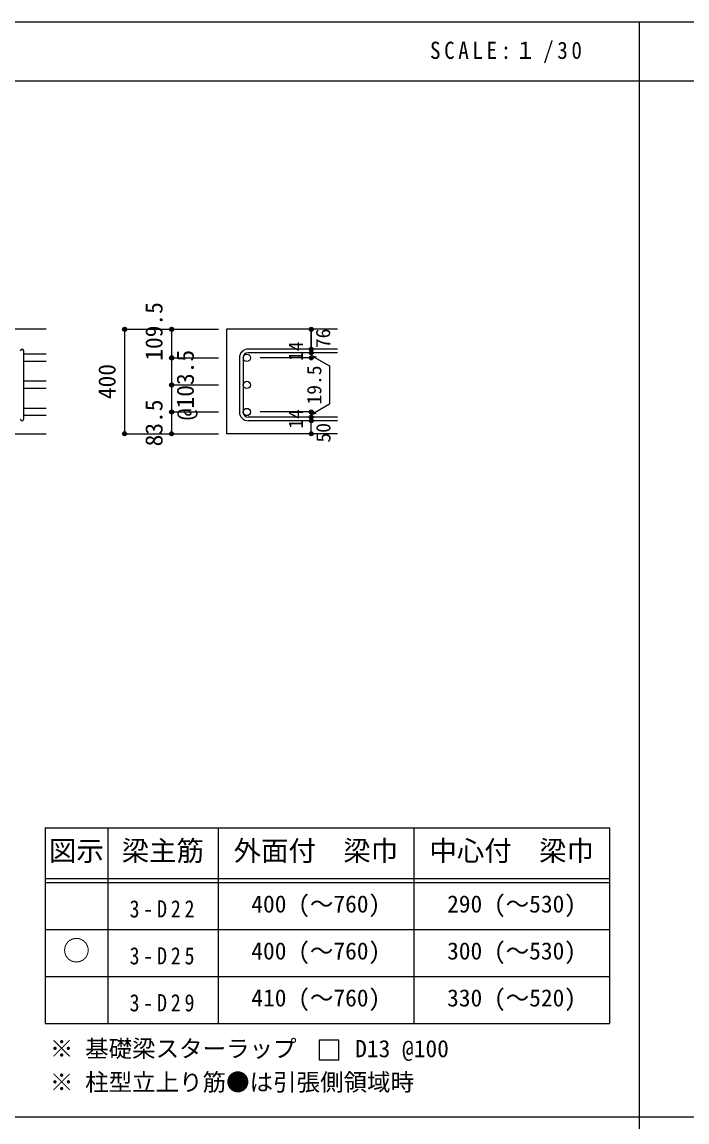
# Model space of a CAD drawing. Units: millimetres at full size, sheet at 1:30, with parts at other scales. Extents: x -5973 to 5954, y -4195 to 4201.
# Drawn here: x -3489 to -942, y -15 to 4201 of the extents above; entities that cross this region are included whole.
import ezdxf
from ezdxf.enums import TextEntityAlignment as Align

# ---------------------------------------------------------------- set-up
doc = ezdxf.new("R2010")
doc.units = ezdxf.units.MM
doc.header["$LTSCALE"] = 30
doc.header["$PDMODE"] = 32
doc.header["$PDSIZE"] = 15
for name, color, linetype in [('0-1', 2, 'Continuous'), ('0-5', 7, 'Continuous'), ('0-6', 7, 'Continuous'), ('0-D', 4, 'Continuous'), ('6-7_文字', 7, 'Continuous'), ('6-E_枠', 7, 'Continuous'), ('F-0_枠', 6, 'Continuous')]:
    doc.layers.add(name, color=color, linetype=linetype)
doc.styles.add('ＭＳ ゴシック', font='')
doc.styles.get('ＭＳ ゴシック').set_extended_font_data('MS Gothic')

msp = doc.modelspace()

# ---------------------------------------------------------------- linework, layer by layer
at = {"layer": '0-1'}
for p, q in [((-3395.8, 3023.3), (-4795.8, 3023.3)), ((-2280.8, 3023.3), (-2705.8, 3023.3)), ((-2705.8, 3023.3), (-2705.8, 2622.8)), ((-3795.8, 2622.8), (-3395.8, 2622.8)), ((-2280.8, 2622.8), (-2705.8, 2622.8))]:
    msp.add_line(p, q, dxfattribs=at)
at = {"layer": '0-5'}
for p, q in [((-3395.8, 2927.69), (-3481.8, 2927.69)), ((-3395.8, 2899.69), (-3481.8, 2899.69)), ((-3395.8, 2823.99), (-3481.8, 2823.99)), ((-3395.8, 2795.99), (-3481.8, 2795.99)), ((-3395.8, 2720.3), (-3481.8, 2720.3)), ((-3395.8, 2692.3), (-3481.8, 2692.3))]:
    msp.add_line(p, q, dxfattribs=at)
at = {"layer": '0-5', "color": 3}
for centre in [(-2627.8, 2913.69), (-2627.8, 2809.99), (-2627.8, 2706.3)]:
    msp.add_circle(centre, 14, dxfattribs=at)
at = {"layer": '0-6'}
for p, q in [((-3481.8, 2679.8), (-3481.8, 2940.19)), ((-2655.8, 2913.69), (-2655.8, 2706.3)), ((-2641.8, 2913.69), (-2641.8, 2706.3)), ((-2280.8, 2947.19), (-2622.3, 2947.19)), ((-2280.8, 2933.19), (-2622.3, 2933.19)), ((-2280.8, 2686.8), (-2622.3, 2686.8)), ((-2280.8, 2672.8), (-2622.3, 2672.8))]:
    msp.add_line(p, q, dxfattribs=at)
for centre, radius, start, end in [((-3488.8, 2940.19), 7, 0, 180), ((-2622.3, 2913.69), 33.5, 90, 180), ((-2622.3, 2913.69), 19.5, 90, 180), ((-2622.3, 2706.3), 33.5, 180, 270), ((-2622.3, 2706.3), 19.5, 180, 270), ((-3488.8, 2679.8), 7, 180, 0)]:
    msp.add_arc(centre, radius, start, end, dxfattribs=at)
at = {"layer": '0-D'}
for p, q in [((-3095.8, 3023.3), (-2915.8, 3023.3)), ((-3095.8, 3023.3), (-2915.8, 3023.3)), ((-3095.8, 3023.3), (-3095.8, 2622.8)), ((-2915.8, 3023.3), (-2735.8, 3023.3)), ((-2915.8, 3023.3), (-2735.8, 3023.3)), ((-2915.8, 2913.69), (-2735.8, 2913.69)), ((-2915.8, 2913.69), (-2735.8, 2913.69)), ((-2380.8, 2913.69), (-2576.89, 2913.69)), ((-2380.8, 2933.19), (-2380.8, 2947.19)), ((-2380.8, 2933.19), (-2380.8, 2913.69)), ((-2380.8, 2923.44), (-2361.48, 2918.26)), ((-2380.8, 2923.44), (-2310.74, 2882.99)), ((-2310.74, 2882.99), (-2310.74, 2737)), ((-2915.8, 2809.99), (-2735.8, 2809.99)), ((-2915.8, 2809.99), (-2915.8, 2622.8)), ((-2915.8, 2706.3), (-2735.8, 2706.3)), ((-2380.8, 2706.3), (-2576.89, 2706.3)), ((-2380.8, 2696.55), (-2310.74, 2737)), ((-2380.8, 2686.8), (-2380.8, 2706.3)), ((-2380.8, 2696.55), (-2361.48, 2701.73)), ((-2380.8, 2672.8), (-2380.8, 2686.8)), ((-2380.8, 2622.8), (-2380.8, 2672.8)), ((-3095.8, 2622.8), (-2915.8, 2622.8)), ((-2915.8, 2622.8), (-2735.8, 2622.8))]:
    msp.add_line(p, q, dxfattribs=at)
for points in [[(-2915.8, 3023.3), (-2915.8, 2913.69), (-2915.8, 2809.99)], [(-2380.8, 3023.3), (-2380.8, 2947.19), (-2380.8, 3023.3)]]:
    msp.add_lwpolyline(points, dxfattribs=at)
for centre, radius in [((-3095.8, 3023.3), 8), ((-3095.8, 3023.3), 7.2), ((-3095.8, 3023.3), 6.4), ((-3095.8, 3023.3), 5.6), ((-3095.8, 3023.3), 4.8), ((-3095.8, 3023.3), 4), ((-3095.8, 3023.3), 3.2), ((-3095.8, 3023.3), 2.4), ((-3095.8, 3023.3), 1.6), ((-3095.8, 3023.3), 0.8), ((-2915.8, 3023.3), 8), ((-2915.8, 3023.3), 7.2), ((-2915.8, 3023.3), 6.4), ((-2915.8, 3023.3), 5.6), ((-2915.8, 3023.3), 4.8), ((-2915.8, 3023.3), 4), ((-2915.8, 3023.3), 3.2), ((-2915.8, 3023.3), 2.4), ((-2915.8, 3023.3), 1.6), ((-2915.8, 3023.3), 0.8), ((-2380.8, 3023.3), 4), ((-2380.8, 3023.3), 3.6), ((-2380.8, 3023.3), 3.2), ((-2380.8, 3023.3), 2.8), ((-2380.8, 3023.3), 2.4), ((-2380.8, 3023.3), 2), ((-2380.8, 3023.3), 1.6), ((-2380.8, 3023.3), 1.2), ((-2380.8, 3023.3), 0.8), ((-2380.8, 3023.3), 0.4), ((-2915.8, 2913.69), 8), ((-2915.8, 2913.69), 7.2), ((-2915.8, 2913.69), 6.4), ((-2915.8, 2913.69), 5.6), ((-2915.8, 2913.69), 4.8), ((-2915.8, 2913.69), 4), ((-2915.8, 2913.69), 3.2), ((-2915.8, 2913.69), 2.4), ((-2915.8, 2913.69), 1.6), ((-2915.8, 2913.69), 0.8), ((-2380.8, 2947.19), 4), ((-2380.8, 2933.19), 4), ((-2380.8, 2913.69), 4), ((-2380.8, 2947.19), 3.6), ((-2380.8, 2933.19), 3.6), ((-2380.8, 2913.69), 3.6), ((-2380.8, 2947.19), 3.2), ((-2380.8, 2933.19), 3.2), ((-2380.8, 2913.69), 3.2), ((-2380.8, 2947.19), 2.8), ((-2380.8, 2933.19), 2.8), ((-2380.8, 2913.69), 2.8), ((-2380.8, 2947.19), 2.4), ((-2380.8, 2933.19), 2.4), ((-2380.8, 2913.69), 2.4), ((-2380.8, 2947.19), 2), ((-2380.8, 2933.19), 2), ((-2380.8, 2913.69), 2), ((-2380.8, 2947.19), 1.6), ((-2380.8, 2933.19), 1.6), ((-2380.8, 2913.69), 1.6), ((-2380.8, 2947.19), 1.2), ((-2380.8, 2933.19), 1.2), ((-2380.8, 2913.69), 1.2), ((-2380.8, 2947.19), 0.8), ((-2380.8, 2933.19), 0.8), ((-2380.8, 2913.69), 0.8), ((-2380.8, 2947.19), 0.4), ((-2380.8, 2933.19), 0.4), ((-2380.8, 2913.69), 0.4), ((-2915.8, 2809.99), 8), ((-2915.8, 2809.99), 7.2), ((-2915.8, 2809.99), 6.4), ((-2915.8, 2809.99), 5.6), ((-2915.8, 2809.99), 4.8), ((-2915.8, 2809.99), 4), ((-2915.8, 2809.99), 3.2), ((-2915.8, 2809.99), 2.4), ((-2915.8, 2809.99), 1.6), ((-2915.8, 2809.99), 0.8), ((-2915.8, 2706.3), 8), ((-2915.8, 2706.3), 7.2), ((-2915.8, 2706.3), 6.4), ((-2915.8, 2706.3), 5.6), ((-2915.8, 2706.3), 4.8), ((-2915.8, 2706.3), 4), ((-2915.8, 2706.3), 3.2), ((-2915.8, 2706.3), 2.4), ((-2915.8, 2706.3), 1.6), ((-2915.8, 2706.3), 0.8), ((-2380.8, 2706.3), 4), ((-2380.8, 2706.3), 3.6), ((-2380.8, 2706.3), 3.2), ((-2380.8, 2706.3), 2.8), ((-2380.8, 2706.3), 2.4), ((-2380.8, 2706.3), 2), ((-2380.8, 2706.3), 1.6), ((-2380.8, 2706.3), 1.2), ((-2380.8, 2706.3), 0.8), ((-2380.8, 2706.3), 0.4), ((-2380.8, 2686.8), 4), ((-2380.8, 2672.8), 4), ((-2380.8, 2686.8), 3.6), ((-2380.8, 2672.8), 3.6), ((-2380.8, 2686.8), 3.2), ((-2380.8, 2672.8), 3.2), ((-2380.8, 2686.8), 2.8), ((-2380.8, 2672.8), 2.8), ((-2380.8, 2686.8), 2.4), ((-2380.8, 2672.8), 2.4), ((-2380.8, 2686.8), 2), ((-2380.8, 2672.8), 2), ((-2380.8, 2686.8), 1.6), ((-2380.8, 2672.8), 1.6), ((-2380.8, 2686.8), 1.2), ((-2380.8, 2672.8), 1.2), ((-2380.8, 2686.8), 0.8), ((-2380.8, 2672.8), 0.8), ((-2380.8, 2686.8), 0.4), ((-2380.8, 2672.8), 0.4), ((-3095.8, 2622.8), 7.2), ((-3095.8, 2622.8), 6.4), ((-3095.8, 2622.8), 5.6), ((-3095.8, 2622.8), 4.8), ((-3095.8, 2622.8), 4), ((-3095.8, 2622.8), 3.2), ((-3095.8, 2622.8), 2.4), ((-3095.8, 2622.8), 1.6), ((-3095.8, 2622.8), 0.8), ((-2915.8, 2622.8), 7.2), ((-2915.8, 2622.8), 6.4), ((-2915.8, 2622.8), 5.6), ((-2915.8, 2622.8), 4.8), ((-2915.8, 2622.8), 4), ((-2915.8, 2622.8), 3.2), ((-2915.8, 2622.8), 2.4), ((-2915.8, 2622.8), 1.6), ((-2915.8, 2622.8), 0.8), ((-2380.8, 2622.8), 4), ((-2380.8, 2622.8), 3.6), ((-2380.8, 2622.8), 3.2), ((-2380.8, 2622.8), 2.8), ((-2380.8, 2622.8), 2.4), ((-2380.8, 2622.8), 2), ((-2380.8, 2622.8), 1.6), ((-2380.8, 2622.8), 1.2), ((-2380.8, 2622.8), 0.8), ((-2380.8, 2622.8), 0.4)]:
    msp.add_circle(centre, radius, dxfattribs=at)
at = {"layer": '0-D', "color": 7}
for p in [(-3095.8, 3023.3), (-2915.8, 3023.3), (-2380.8, 3023.3), (-2380.8, 2947.19), (-2915.8, 2913.69), (-2380.8, 2933.19), (-2380.8, 2913.69), (-2915.8, 2809.99), (-2915.8, 2706.3), (-2380.8, 2706.3), (-2380.8, 2706.3), (-2380.8, 2686.8), (-2380.8, 2672.8), (-3095.8, 2622.8), (-2915.8, 2622.8), (-2380.8, 2622.8)]:
    msp.add_point(p, dxfattribs=at)
at = {"layer": '6-7_文字'}
msp.add_lwpolyline([(-2350.01, 222.92), (-2275.01, 222.92), (-2275.01, 297.92), (-2350.01, 297.92)], close=True, dxfattribs=at)
at = {"layer": '6-E_枠', "color": 3}
for p, q in [((-3400.52, 1112.77), (-3400.52, 362.77)), ((-3400.52, 1112.77), (-1238, 1112.77)), ((-1238, 1112.77), (-1238, 362.77)), ((-3400.52, 362.77), (-1238, 362.77))]:
    msp.add_line(p, q, dxfattribs=at)
at = {"layer": '6-E_枠'}
for p, q in [((-3160.52, 1112.77), (-3160.52, 362.77)), ((-2738, 1112.77), (-2738, 362.77)), ((-1988, 1112.77), (-1988, 362.77)), ((-3400.52, 917.77), (-1238, 917.77)), ((-3400.52, 902.77), (-1238, 902.77)), ((-3400.52, 722.77), (-1238, 722.77)), ((-3400.52, 542.77), (-1238, 542.77))]:
    msp.add_line(p, q, dxfattribs=at)
at = {"layer": 'F-0_枠'}
msp.add_line((-5972.88, 4201.15), (5954.1, 4201.15), dxfattribs=at)
at = {"layer": 'F-0_枠', "color": 2}
for p, q in [((-1124.64, 4201.15), (-1124.64, -4195.24)), ((-5972.88, 3976.15), (3723.6, 3976.15)), ((3723.6, 2.95), (-5972.88, 2.95))]:
    msp.add_line(p, q, dxfattribs=at)

# ---------------------------------------------------------------- texts
at = {"layer": '0-D', "style": 'ＭＳ ゴシック'}
for s, height, p in [('109.5', 65.98, (-2930.8, 2902.8)), ('76', 54.99, (-2291.87, 2951)), ('14', 54.99, (-2396.03, 2901.75)), ('@103.5', 65.98, (-2810.8, 2674.99)), ('400', 65.98, (-3110.8, 2755.55)), ('19.5', 54.99, (-2325.74, 2734.99)), ('83.5', 65.98, (-2930.8, 2574.55)), ('14', 54.99, (-2396.06, 2642.12)), ('50', 54.99, (-2290.8, 2589.3))]:
    msp.add_text(s, height=height, rotation=90, dxfattribs=at).set_placement(p, align=Align.BOTTOM_LEFT)
at = {"layer": '6-7_文字', "color": 2, "style": 'ＭＳ ゴシック'}
for s, p in [('図示', (-3385.52, 962.77)), ('梁主筋', (-3106.76, 962.77)), ('外面付\u3000梁巾', (-2678, 962.77)), ('中心付\u3000梁巾', (-1928, 962.77)), ('○', (-3333.02, 580.27))]:
    msp.add_text(s, height=76.98, dxfattribs=at).set_placement(p, align=Align.BOTTOM_LEFT)
at = {"layer": '6-7_文字', "style": 'ＭＳ ゴシック'}
for s, p in [('400 (～760)', (-2610.5, 767.77)), ('290 (～530)', (-1860.5, 767.77)), ('400 (～760)', (-2610.5, 587.77)), ('300 (～530)', (-1860.5, 587.77)), ('410 (～760)', (-2610.5, 407.77)), ('330 (～520)', (-1860.5, 407.77)), ('※ 基礎梁スターラップ     D13 @100', (-3381.96, 213.19)), ('※ 柱型立上り筋●は引張側領域時', (-3381.96, 84.68))]:
    msp.add_text(s, height=65.98, dxfattribs=at).set_placement(p, align=Align.BOTTOM_LEFT)
at = {"layer": '6-7_文字', "color": 2, "insert": (-1925.98, 4043.65), "char_height": 65.98, "attachment_point": 7, "style": 'ＭＳ ゴシック'}
msp.add_mtext('\\T1.34;\\W0.9;SCALE:１/30', dxfattribs=at)
at = {"layer": '6-7_文字', "char_height": 65.98, "attachment_point": 7, "style": 'ＭＳ ゴシック'}
for s, insert in [('\\T1.38;\\W0.85;3-D22', (-3076.76, 767.77)), ('\\T1.38;\\W0.85;3-D25', (-3076.76, 587.77)), ('\\T1.38;\\W0.85;3-D29', (-3076.76, 407.77))]:
    msp.add_mtext(s, dxfattribs=dict(at, insert=insert))

doc.saveas('drawing.dxf')
